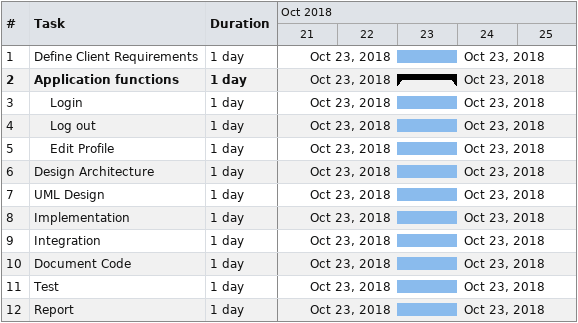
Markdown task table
| ID | Level | Task | Duration | Start | Finish |
|---|---|---|---|---|---|
| 1 | 1 | Define Client Requirements | 1d | 2018-10-23 | 2018-10-23 |
| 2 | 1 | **Application functions** | 1d | 2018-10-23 | 2018-10-23 |
| 3 | 2 | Login | 1d | 2018-10-23 | 2018-10-23 |
| 4 | 2 | Log out | 1d | 2018-10-23 | 2018-10-23 |
| 5 | 2 | Edit Profile | 1d | 2018-10-23 | 2018-10-23 |
| 6 | 1 | Design Architecture | 1d | 2018-10-23 | 2018-10-23 |
| 7 | 1 | UML Design | 1d | 2018-10-23 | 2018-10-23 |
| 8 | 1 | Implementation | 1d | 2018-10-23 | 2018-10-23 |
| 9 | 1 | Integration | 1d | 2018-10-23 | 2018-10-23 |
| 10 | 1 | Document Code | 1d | 2018-10-23 | 2018-10-23 |
| 11 | 1 | Test | 1d | 2018-10-23 | 2018-10-23 |
| 12 | 1 | Report | 1d | 2018-10-23 | 2018-10-23 |
